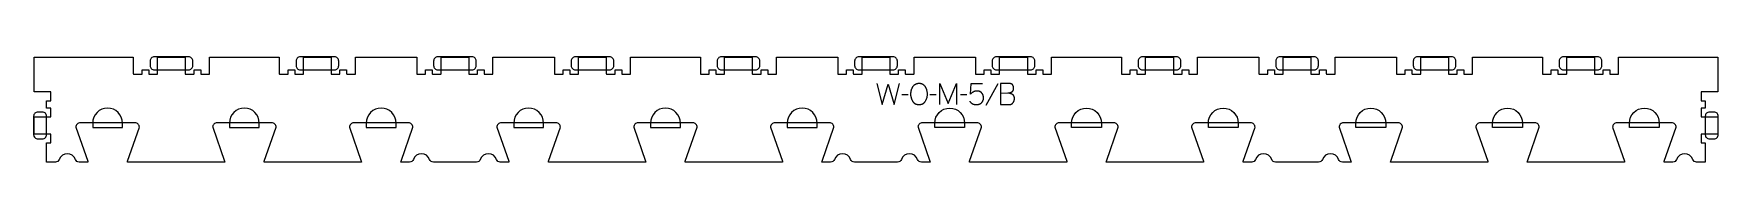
# Model space of a CAD drawing. Extents: x -1200 to 1200, y -80 to 70.
import ezdxf

# ---------------------------------------------------------------- set-up
doc = ezdxf.new("R2010")
doc.units = 0
for name, color, linetype in [('1_ANYTOOL_1MMDEEP_LABELS_S', 2, 'CONTINUOUS'), ('4_ANYTOOL_CUTTHROUGH_OUTSI', 5, 'CONTINUOUS'), ('5_ANYTOOL_HALF_MILL_9MM_IN', 3, 'CONTINUOUS')]:
    doc.layers.add(name, color=color, linetype=linetype)

msp = doc.modelspace()

# ---------------------------------------------------------------- linework, layer by layer
at = {"layer": '1_ANYTOOL_1MMDEEP_LABELS_S'}
for p, q in [((173.8, 32), (156.6, 1.3)), ((45.6, 16.4), (36.9, 16.3)), ((85.7, 16.4), (76.9, 16.3)), ((129.2, 16.4), (120.4, 16.3))]:
    msp.add_line(p, q, dxfattribs=at)
for points in [[(1.3, 32.5), (9, 2.5), (17.4, 31.6), (25.9, 2.5), (33.4, 32.5)], [(90.8, 2.5), (90.8, 32.5), (102.8, 4.1), (114.8, 32.4), (114.8, 2.5)], [(133.5, 7.3), (133.7, 7), (133.9, 6.7), (134.1, 6.4), (134.3, 6.2), (134.5, 5.9), (134.8, 5.7), (135, 5.4), (135.3, 5.2), (135.5, 5), (135.7, 4.8), (136, 4.6), (136.3, 4.4), (136.5, 4.2), (136.8, 4), (137.1, 3.9), (137.3, 3.7), (137.6, 3.6), (137.9, 3.4), (138.2, 3.3), (138.5, 3.2), (138.8, 3.1), (139.1, 3), (139.4, 2.9), (139.7, 2.8), (140.1, 2.7), (140.4, 2.7), (140.7, 2.6), (141, 2.6), (141.4, 2.6), (141.7, 2.5), (142.1, 2.5), (142.4, 2.5), (142.8, 2.5), (143.2, 2.5), (143.6, 2.6), (144, 2.6), (144.4, 2.6), (144.8, 2.7), (145.2, 2.7), (145.5, 2.8), (145.9, 2.8), (146.3, 2.9), (146.6, 3), (146.9, 3.1), (147.3, 3.2), (147.6, 3.3), (147.9, 3.4), (148.2, 3.5), (148.4, 3.6), (148.6, 3.7), (148.7, 3.8), (148.9, 3.8), (149, 3.9), (149.2, 4), (149.3, 4.1), (149.4, 4.2), (149.6, 4.3), (149.7, 4.4), (149.9, 4.5), (150, 4.6), (150.1, 4.8), (150.3, 4.9), (150.4, 5), (150.5, 5.2), (150.7, 5.3), (150.8, 5.4), (150.9, 5.6), (151, 5.7), (151.1, 5.9), (151.3, 6), (151.4, 6.2), (151.5, 6.4), (151.6, 6.5), (151.7, 6.7), (151.8, 6.9), (151.9, 7.1), (152.1, 7.4), (152.3, 7.8), (152.4, 8.1), (152.5, 8.3), (152.6, 8.6), (152.7, 8.8), (152.8, 9.1), (152.9, 9.3), (153, 9.5), (153, 9.8), (153.1, 10), (153.1, 10.3), (153.2, 10.5), (153.2, 10.7), (153.2, 11), (153.2, 11.2), (153.3, 11.5), (153.3, 11.7), (153.3, 12), (153.2, 12.2), (153.2, 12.5), (153.2, 12.7), (153.2, 13), (153.2, 13.2), (153.1, 13.5), (153.1, 13.7), (153.1, 14), (153, 14.2), (153, 14.5), (152.9, 14.7), (152.9, 14.9), (152.8, 15.2), (152.7, 15.4), (152.7, 15.6), (152.6, 15.9), (152.5, 16.1), (152.4, 16.3), (152.3, 16.5), (152.2, 16.7), (152.1, 16.9), (152, 17.1), (151.9, 17.3), (151.8, 17.5), (151.7, 17.7), (151.5, 17.9), (151.4, 18.1), (151.3, 18.3), (151.1, 18.5), (151, 18.7), (150.9, 18.9), (150.7, 19.1), (150.5, 19.2), (150.4, 19.4), (150.2, 19.6), (150.1, 19.7), (149.9, 19.9), (149.7, 20), (149.5, 20.2), (149.3, 20.3), (149.1, 20.4), (149, 20.5), (148.8, 20.7), (148.6, 20.8), (148.3, 20.9), (148.1, 21), (147.9, 21.1), (147.7, 21.2), (147.5, 21.2), (147.3, 21.3), (147, 21.4), (146.8, 21.5), (146.5, 21.5), (146.3, 21.6), (146.1, 21.6), (145.8, 21.7), (145.5, 21.7), (145.3, 21.7), (145, 21.8), (144.7, 21.8), (144.5, 21.8), (144.2, 21.8), (143.9, 21.8), (143.6, 21.8), (143.2, 21.8), (142.9, 21.8), (142.5, 21.7), (142.2, 21.7), (141.9, 21.6), (141.6, 21.6), (141.2, 21.5), (140.9, 21.4), (140.6, 21.3), (140.3, 21.3), (140, 21.2), (139.7, 21), (139.5, 20.9), (139.2, 20.8), (138.9, 20.6), (138.4, 20.4), (138.1, 20.2), (137.8, 20), (137.5, 19.9), (137.3, 19.7), (137, 19.5), (136.7, 19.3), (136.5, 19.1), (136.2, 18.9), (136, 18.7), (135.7, 18.4), (135.4, 18.2), (135.2, 18), (134.7, 17.5), (135.4, 32.5), (151.6, 32.5)], [(177.3, 18.8), (187.8, 19), (188.2, 19), (188.6, 19), (189, 19.1), (189.4, 19.1), (189.7, 19.2), (190.1, 19.3), (190.5, 19.4), (190.8, 19.5), (191.2, 19.6), (191.5, 19.7), (191.9, 19.8), (192.2, 19.9), (192.5, 20.1), (192.9, 20.2), (193.2, 20.4), (193.5, 20.5), (193.6, 20.6), (193.7, 20.6), (193.7, 20.7), (193.8, 20.7), (193.9, 20.7), (194, 20.8), (194, 20.8), (194.1, 20.9), (194.2, 21), (194.2, 21), (194.3, 21.1), (194.4, 21.1), (194.4, 21.2), (194.5, 21.2), (194.5, 21.3), (194.6, 21.4), (194.7, 21.4), (194.7, 21.5), (194.8, 21.6), (194.8, 21.6), (194.9, 21.7), (194.9, 21.8), (195, 21.9), (195, 21.9), (195.1, 22), (195.1, 22.1), (195.2, 22.2), (195.2, 22.2), (195.3, 22.3), (195.3, 22.4), (195.4, 22.5), (195.4, 22.6), (195.4, 22.7), (195.5, 22.8), (195.5, 22.9), (195.6, 23.1), (195.7, 23.3), (195.7, 23.5), (195.8, 23.7), (195.8, 23.9), (195.9, 24.1), (195.9, 24.4), (195.9, 24.6), (196, 24.8), (196, 25), (196, 25.3), (196, 25.5), (196, 25.8), (196, 26), (196, 26.4), (196, 26.6), (196, 26.8), (196, 27), (196, 27.2), (195.9, 27.4), (195.9, 27.6), (195.9, 27.7), (195.9, 27.9), (195.8, 28.1), (195.8, 28.2), (195.8, 28.4), (195.7, 28.6), (195.7, 28.7), (195.6, 28.9), (195.6, 29), (195.5, 29.2), (195.4, 29.3), (195.4, 29.5), (195.3, 29.6), (195.2, 29.7), (195.2, 29.9), (195.1, 30), (195, 30.1), (194.9, 30.2), (194.8, 30.4), (194.7, 30.5), (194.7, 30.6), (194.6, 30.7), (194.5, 30.8), (194.4, 30.9), (194.3, 31), (194.1, 31.1), (194, 31.2), (193.9, 31.3), (193.8, 31.4), (193.7, 31.4), (193.5, 31.5), (193.4, 31.6), (193.3, 31.7), (193.1, 31.8), (193, 31.8), (192.9, 31.9), (192.7, 31.9), (192.6, 32), (192.4, 32.1), (192.3, 32.1), (192.1, 32.2), (191.9, 32.2), (191.8, 32.2), (191.6, 32.3), (191.4, 32.3), (191.3, 32.4), (191.1, 32.4), (190.9, 32.4), (190.7, 32.4), (190.5, 32.5), (190.3, 32.5), (190.2, 32.5), (189.8, 32.5), (189.3, 32.5), (177.3, 32.5)], [(177.3, 32.5), (177.3, 2.5), (186.9, 2.5), (189.5, 2.4), (189.7, 2.4), (189.9, 2.4), (190.1, 2.4), (190.4, 2.4), (190.6, 2.5), (190.8, 2.5), (191, 2.5), (191.2, 2.5), (191.4, 2.6), (191.6, 2.6), (191.8, 2.7), (192, 2.7), (192.2, 2.8), (192.4, 2.9), (192.6, 2.9), (192.7, 3), (192.9, 3.1), (193.1, 3.2), (193.3, 3.3), (193.4, 3.4), (193.6, 3.5), (193.8, 3.6), (193.9, 3.7), (194.1, 3.8), (194.2, 4), (194.4, 4.1), (194.5, 4.2), (194.7, 4.4), (194.8, 4.5), (195, 4.7), (195.1, 4.8), (195.2, 5), (195.5, 5.3), (195.6, 5.5), (195.7, 5.7), (195.8, 5.9), (195.9, 6), (196, 6.2), (196.1, 6.4), (196.2, 6.6), (196.3, 6.8), (196.4, 7), (196.5, 7.1), (196.6, 7.3), (196.6, 7.5), (196.7, 7.7), (196.8, 7.9), (196.9, 8.1), (196.9, 8.3), (197, 8.5), (197, 8.6), (197.1, 8.8), (197.1, 9), (197.1, 9.2), (197.2, 9.4), (197.2, 9.6), (197.2, 9.8), (197.3, 10), (197.3, 10.2), (197.3, 10.4), (197.3, 10.6), (197.3, 10.8), (197.3, 11), (197.3, 11.3), (197.3, 11.5), (197.3, 11.8), (197.3, 12), (197.2, 12.3), (197.2, 12.5), (197.2, 12.7), (197.1, 12.9), (197.1, 13.2), (197, 13.4), (197, 13.6), (196.9, 13.8), (196.8, 14), (196.8, 14.2), (196.7, 14.4), (196.6, 14.5), (196.5, 14.6), (196.5, 14.7), (196.4, 14.8), (196.4, 14.9), (196.3, 15), (196.3, 15.1), (196.2, 15.1), (196.2, 15.2), (196.1, 15.3), (196.1, 15.4), (196, 15.5), (195.9, 15.5), (195.9, 15.6), (195.8, 15.7), (195.7, 15.8), (195.7, 15.8), (195.6, 15.9), (195.5, 16), (195.5, 16.1), (195.4, 16.1), (195.3, 16.2), (195.2, 16.3), (195.2, 16.3), (195.1, 16.4), (194.9, 16.5), (194.8, 16.6), (194.6, 16.8), (194.4, 16.9), (194, 17.1), (193.7, 17.3), (193.3, 17.5), (192.9, 17.7), (192.5, 17.9), (192.1, 18), (191.7, 18.2), (191.3, 18.3), (190.9, 18.4), (190.5, 18.5), (190, 18.6), (189.6, 18.7), (189.2, 18.8), (188.7, 18.9), (188.3, 18.9), (187.8, 19)]]:
    msp.add_lwpolyline(points, dxfattribs=at)
msp.add_lwpolyline([(61.7, 32.9), (62.1, 32.9), (62.5, 32.8), (62.8, 32.8), (63, 32.8), (63.2, 32.8), (63.3, 32.7), (63.5, 32.7), (63.7, 32.7), (63.8, 32.6), (64, 32.6), (64.2, 32.6), (64.3, 32.5), (64.5, 32.5), (64.6, 32.4), (64.8, 32.4), (65, 32.3), (65.1, 32.3), (65.3, 32.2), (65.4, 32.1), (65.6, 32.1), (65.7, 32), (65.9, 31.9), (66, 31.9), (66.1, 31.8), (66.3, 31.7), (66.4, 31.6), (66.5, 31.5), (66.7, 31.5), (67.1, 31.2), (67.3, 31), (67.6, 30.8), (67.8, 30.6), (68.1, 30.4), (68.3, 30.2), (68.5, 29.9), (68.7, 29.7), (68.9, 29.5), (69.1, 29.2), (69.3, 29), (69.5, 28.7), (69.7, 28.5), (69.9, 28.2), (70.1, 27.9), (70.4, 27.3), (70.6, 27.1), (70.7, 26.8), (70.9, 26.5), (71, 26.2), (71.2, 25.9), (71.3, 25.6), (71.4, 25.2), (71.5, 24.9), (71.7, 24.6), (71.8, 24.3), (71.9, 24), (72, 23.6), (72.1, 23.3), (72.1, 23), (72.4, 21.9), (72.5, 21.3), (72.6, 20.6), (72.7, 19.9), (72.8, 19.3), (72.8, 18.6), (72.8, 18), (72.9, 17.3), (72.8, 16.7), (72.8, 16.1), (72.8, 15.4), (72.7, 14.8), (72.6, 14.2), (72.5, 13.5), (72.3, 12.9), (72.2, 12.2), (72, 11.6), (71.8, 11), (71.5, 10.3), (71.3, 9.7), (71, 9.1), (70.7, 8.4), (70.4, 7.8), (70.1, 7.1), (69.9, 6.8), (69.7, 6.5), (69.5, 6.2), (69.3, 5.9), (69.1, 5.7), (68.9, 5.4), (68.7, 5.2), (68.5, 4.9), (68.4, 4.8), (68.3, 4.7), (68.2, 4.6), (68, 4.5), (67.9, 4.3), (67.8, 4.2), (67.7, 4.1), (67.6, 4), (67.4, 3.9), (67.3, 3.8), (67.2, 3.7), (67.1, 3.7), (66.9, 3.6), (66.8, 3.5), (66.7, 3.4), (66.5, 3.3), (66.4, 3.2), (66.2, 3.2), (66.1, 3.1), (66, 3), (65.8, 3), (65.7, 2.9), (65.5, 2.8), (65.4, 2.8), (65.2, 2.7), (65.1, 2.6), (64.9, 2.6), (64.8, 2.5), (64.5, 2.4), (64.1, 2.4), (63.8, 2.3), (63.5, 2.2), (63.2, 2.2), (62.8, 2.1), (62.5, 2.1), (62.1, 2.1), (61.7, 2), (61.4, 2), (61, 2), (60.6, 2.1), (60.2, 2.1), (59.9, 2.1), (59.5, 2.2), (59.2, 2.2), (58.8, 2.3), (58.5, 2.4), (58.2, 2.5), (57.8, 2.6), (57.7, 2.6), (57.5, 2.7), (57.4, 2.7), (57.2, 2.8), (57.1, 2.8), (56.9, 2.9), (56.8, 3), (56.6, 3), (56.5, 3.1), (56.3, 3.2), (56.2, 3.3), (56, 3.3), (55.9, 3.4), (55.8, 3.5), (55.6, 3.6), (55.5, 3.7), (55.4, 3.8), (55.2, 3.9), (55.1, 4), (55, 4.1), (54.9, 4.2), (54.7, 4.3), (54.6, 4.4), (54.5, 4.5), (54.4, 4.6), (54.2, 4.7), (54.1, 4.8), (54, 5), (53.9, 5.1), (53.8, 5.2), (53.6, 5.5), (53.4, 5.7), (53.2, 6), (53, 6.3), (52.8, 6.6), (52.6, 6.9), (52.4, 7.2), (52.1, 7.9), (51.8, 8.5), (51.5, 9.2), (51.2, 9.8), (51, 10.5), (50.7, 11.1), (50.5, 11.8), (50.4, 12.4), (50.2, 13.1), (50.1, 13.7), (49.9, 14.4), (49.8, 15), (49.8, 15.7), (49.7, 16.3), (49.7, 17), (49.7, 17.6), (49.7, 18.3), (49.7, 19), (49.8, 19.7), (49.9, 20.4), (50, 21.1), (50.1, 21.7), (50.2, 22.4), (50.4, 23), (50.6, 23.7), (50.8, 24.3), (51, 24.9), (51.3, 25.6), (51.6, 26.2), (51.9, 26.8), (52.2, 27.4), (52.5, 28), (52.7, 28.3), (52.9, 28.6), (53.1, 28.9), (53.3, 29.2), (53.5, 29.4), (53.8, 29.7), (54, 29.9), (54.2, 30.1), (54.3, 30.2), (54.4, 30.4), (54.6, 30.5), (54.7, 30.6), (54.8, 30.7), (54.9, 30.8), (55.1, 30.9), (55.2, 31), (55.3, 31.1), (55.5, 31.2), (55.6, 31.2), (55.7, 31.3), (55.9, 31.4), (56, 31.5), (56.2, 31.6), (56.3, 31.6), (56.4, 31.7), (56.6, 31.8), (56.9, 31.9), (57.2, 32.1), (57.5, 32.2), (57.8, 32.3), (58.1, 32.4), (58.5, 32.5), (58.8, 32.6), (59.1, 32.6), (59.5, 32.7), (59.8, 32.7), (60.2, 32.8), (60.6, 32.8), (60.9, 32.8), (61.3, 32.9)], close=True, dxfattribs=at)
at = {"layer": '4_ANYTOOL_CUTTHROUGH_OUTSI'}
msp.add_lwpolyline([(30.7, -79.5), (-30.7, -79.5, -0.317837), (-36.1, -75.7, 0.707107), (-59.2, -75.7, -0.317837), (-64.6, -79.5), (-77, -79.5), (-76.8, -78.1), (-59.9, -29.9), (-59.9, -29.8, 0.414214), (-66.1, -23.5), (-144.1, -23.5, 0.414214), (-150.4, -29.8), (-150.3, -29.9), (-133.4, -78.1), (-133.2, -79.5), (-271.9, -79.5), (-271.7, -78.1), (-254.8, -29.9), (-254.8, -29.8, 0.414214), (-261, -23.5), (-339, -23.5, 0.414214), (-345.3, -29.8), (-345.2, -29.9), (-328.3, -78.1), (-328.1, -79.5), (-466.8, -79.5), (-466.6, -78.1), (-449.7, -29.9), (-449.7, -29.8, 0.414214), (-455.9, -23.5), (-533.9, -23.5, 0.414214), (-540.2, -29.8), (-540.1, -29.9), (-523.2, -78.1), (-523, -79.5), (-535.4, -79.5, -0.317837), (-540.8, -75.7, 0.707107), (-563.9, -75.7, -0.317837), (-569.3, -79.5), (-630.7, -79.5, -0.317837), (-636.1, -75.7, 0.707107), (-659.2, -75.7, -0.317837), (-664.6, -79.5), (-677, -79.5), (-676.8, -78.1), (-659.9, -29.9), (-659.9, -29.8, 0.414214), (-666.1, -23.5), (-744.1, -23.5, 0.414214), (-750.4, -29.8), (-750.3, -29.9), (-733.4, -78.1), (-733.2, -79.5), (-871.9, -79.5), (-871.7, -78.1), (-854.8, -29.9), (-854.8, -29.8, 0.414214), (-861, -23.5), (-939, -23.5, 0.414214), (-945.3, -29.8), (-945.2, -29.9), (-928.3, -78.1), (-928.1, -79.5), (-1066.8, -79.5), (-1066.6, -78.1), (-1049.7, -29.9), (-1049.7, -29.8, 0.414214), (-1055.9, -23.5), (-1133.9, -23.5, 0.414214), (-1140.2, -29.8), (-1140.1, -29.9), (-1123.2, -78.1), (-1123, -79.5), (-1135.4, -79.5, -0.317837), (-1140.8, -75.7, 0.707107), (-1163.9, -75.7, -0.317837), (-1169.3, -79.5), (-1181.8, -79.5), (-1181.8, -52), (-1176, -52, 0.414214), (-1175.8, -51.8), (-1175.8, -39.8, 0.414214), (-1176, -39.5), (-1199.8, -39.5), (-1199.8, -15), (-1176, -15, 0.414214), (-1175.8, -14.8), (-1175.8, -2.8, 0.414214), (-1176, -2.5), (-1181.8, -2.5), (-1181.8, 8), (-1176, 8, 0.414214), (-1175.8, 8.2), (-1175.8, 20.2, 0.414214), (-1176, 20.5), (-1199.8, 20.5), (-1199.8, 70), (-1058.3, 70), (-1058.3, 46.2, 0.414214), (-1058, 46), (-1046, 46, 0.414214), (-1045.8, 46.2), (-1045.8, 52), (-1036.3, 52), (-1036.3, 46.2, 0.414214), (-1036, 46), (-1024, 46, 0.414214), (-1023.8, 46.2), (-1023.8, 70), (-984.3, 70), (-984.3, 46.2, 0.414214), (-984, 46), (-972, 46, 0.414214), (-971.8, 46.2), (-971.8, 52), (-962.3, 52), (-962.3, 46.2, 0.414214), (-962, 46), (-950, 46, 0.414214), (-949.8, 46.2), (-949.8, 70), (-850.3, 70), (-850.3, 46.2, 0.414214), (-850, 46), (-838, 46, 0.414214), (-837.8, 46.2), (-837.8, 52), (-828.3, 52), (-828.3, 46.2, 0.414214), (-828, 46), (-816, 46, 0.414214), (-815.8, 46.2), (-815.8, 70), (-776.3, 70), (-776.3, 46.2, 0.414214), (-776, 46), (-764, 46, 0.414214), (-763.8, 46.2), (-763.8, 52), (-754.3, 52), (-754.3, 46.2, 0.414214), (-754, 46), (-742, 46, 0.414214), (-741.8, 46.2), (-741.8, 70), (-654.3, 70), (-654.3, 46.2, 0.414214), (-654, 46), (-642, 46, 0.414214), (-641.8, 46.2), (-641.8, 52), (-632.3, 52), (-632.3, 46.2, 0.414214), (-632, 46), (-620, 46, 0.414214), (-619.8, 46.2), (-619.8, 70), (-580.3, 70), (-580.3, 46.2, 0.414214), (-580, 46), (-568, 46, 0.414214), (-567.8, 46.2), (-567.8, 52), (-558.3, 52), (-558.3, 46.2, 0.414214), (-558, 46), (-546, 46, 0.414214), (-545.8, 46.2), (-545.8, 70), (-458.3, 70), (-458.3, 46.2, 0.414214), (-458, 46), (-446, 46, 0.414214), (-445.8, 46.2), (-445.8, 52), (-436.3, 52), (-436.3, 46.2, 0.414214), (-436, 46), (-424, 46, 0.414214), (-423.8, 46.2), (-423.8, 70), (-384.3, 70), (-384.3, 46.2, 0.414214), (-384, 46), (-372, 46, 0.414214), (-371.8, 46.2), (-371.8, 52), (-362.3, 52), (-362.3, 46.2, 0.414214), (-362, 46), (-350, 46, 0.414214), (-349.8, 46.2), (-349.8, 70), (-250.3, 70), (-250.3, 46.2, 0.414214), (-250, 46), (-238, 46, 0.414214), (-237.8, 46.2), (-237.8, 52), (-228.3, 52), (-228.3, 46.2, 0.414214), (-228, 46), (-216, 46, 0.414214), (-215.8, 46.2), (-215.8, 70), (-176.3, 70), (-176.3, 46.2, 0.414214), (-176, 46), (-164, 46, 0.414214), (-163.8, 46.2), (-163.8, 52), (-154.3, 52), (-154.3, 46.2, 0.414214), (-154, 46), (-142, 46, 0.414214), (-141.8, 46.2), (-141.8, 70), (-54.3, 70), (-54.3, 46.2, 0.414214), (-54, 46), (-42, 46, 0.414214), (-41.8, 46.2), (-41.8, 52), (-32.3, 52), (-32.3, 46.2, 0.414214), (-32, 46), (-20, 46, 0.414214), (-19.8, 46.2), (-19.8, 70), (19.7, 70), (19.7, 46.2, 0.414214), (20, 46), (32, 46, 0.414214), (32.2, 46.2), (32.2, 52), (41.7, 52), (41.7, 46.2, 0.414214), (42, 46), (54, 46, 0.414214), (54.2, 46.2), (54.2, 70), (141.7, 70), (141.7, 46.2, 0.414214), (142, 46), (154, 46, 0.414214), (154.2, 46.2), (154.2, 52), (163.7, 52), (163.7, 46.2, 0.414214), (164, 46), (176, 46, 0.414214), (176.2, 46.2), (176.2, 70), (215.7, 70), (215.7, 46.2, 0.414214), (216, 46), (228, 46, 0.414214), (228.2, 46.2), (228.2, 52), (237.7, 52), (237.7, 46.2, 0.414214), (238, 46), (250, 46, 0.414214), (250.2, 46.2), (250.2, 70), (349.7, 70), (349.7, 46.2, 0.414214), (350, 46), (362, 46, 0.414214), (362.2, 46.2), (362.2, 52), (371.7, 52), (371.7, 46.2, 0.414214), (372, 46), (384, 46, 0.414214), (384.2, 46.2), (384.2, 70), (423.7, 70), (423.7, 46.2, 0.414214), (424, 46), (436, 46, 0.414214), (436.2, 46.2), (436.2, 52), (445.7, 52), (445.7, 46.2, 0.414214), (446, 46), (458, 46, 0.414214), (458.2, 46.2), (458.2, 70), (545.7, 70), (545.7, 46.2, 0.414214), (546, 46), (558, 46, 0.414214), (558.2, 46.2), (558.2, 52), (567.7, 52), (567.7, 46.2, 0.414214), (568, 46), (580, 46, 0.414214), (580.2, 46.2), (580.2, 70), (619.7, 70), (619.7, 46.2, 0.414214), (620, 46), (632, 46, 0.414214), (632.2, 46.2), (632.2, 52), (641.7, 52), (641.7, 46.2, 0.414214), (642, 46), (654, 46, 0.414214), (654.2, 46.2), (654.2, 70), (741.7, 70), (741.7, 46.2, 0.414214), (742, 46), (754, 46, 0.414214), (754.2, 46.2), (754.2, 52), (763.7, 52), (763.7, 46.2, 0.414214), (764, 46), (776, 46, 0.414214), (776.2, 46.2), (776.2, 70), (815.7, 70), (815.7, 46.2, 0.414214), (816, 46), (828, 46, 0.414214), (828.2, 46.2), (828.2, 52), (837.7, 52), (837.7, 46.2, 0.414214), (838, 46), (850, 46, 0.414214), (850.2, 46.2), (850.2, 70), (949.7, 70), (949.7, 46.2, 0.414214), (950, 46), (962, 46, 0.414214), (962.2, 46.2), (962.2, 52), (971.7, 52), (971.7, 46.2, 0.414214), (972, 46), (984, 46, 0.414214), (984.2, 46.2), (984.2, 70), (1023.7, 70), (1023.7, 46.2, 0.414214), (1024, 46), (1036, 46, 0.414214), (1036.2, 46.2), (1036.2, 52), (1045.7, 52), (1045.7, 46.2, 0.414214), (1046, 46), (1058, 46, 0.414214), (1058.2, 46.2), (1058.2, 70), (1199.7, 70), (1199.7, 20.5), (1176, 20.5, 0.414214), (1175.7, 20.2), (1175.7, 8.2, 0.414214), (1176, 8), (1181.7, 8), (1181.7, -2.5), (1176, -2.5, 0.414214), (1175.7, -2.8), (1175.7, -14.8, 0.414214), (1176, -15), (1199.7, -15), (1199.7, -39.5), (1176, -39.5, 0.414214), (1175.7, -39.8), (1175.7, -51.8, 0.414214), (1176, -52), (1181.7, -52), (1181.7, -79.5), (1169.3, -79.5, -0.317837), (1163.9, -75.7, 0.707107), (1140.8, -75.7, -0.317837), (1135.4, -79.5), (1123, -79.5), (1123.2, -78.1), (1140.1, -29.9), (1140.1, -29.8, 0.414214), (1133.9, -23.5), (1055.9, -23.5, 0.414214), (1049.6, -29.8), (1049.7, -29.9), (1066.6, -78.1), (1066.8, -79.5), (928.1, -79.5), (928.3, -78.1), (945.2, -29.9), (945.2, -29.8, 0.414214), (939, -23.5), (861, -23.5, 0.414214), (854.7, -29.8), (854.8, -29.9), (871.7, -78.1), (871.9, -79.5), (733.2, -79.5), (733.4, -78.1), (750.3, -29.9), (750.3, -29.8, 0.414214), (744.1, -23.5), (666.1, -23.5, 0.414214), (659.8, -29.8), (659.9, -29.9), (676.8, -78.1), (677, -79.5), (664.6, -79.5, -0.317837), (659.2, -75.7, 0.707107), (636.1, -75.7, -0.317837), (630.7, -79.5), (569.3, -79.5, -0.317837), (563.9, -75.7, 0.707107), (540.8, -75.7, -0.317837), (535.4, -79.5), (523, -79.5), (523.2, -78.1), (540.1, -29.9), (540.1, -29.8, 0.414214), (533.9, -23.5), (455.9, -23.5, 0.414214), (449.6, -29.8), (449.7, -29.9), (466.6, -78.1), (466.8, -79.5), (328.1, -79.5), (328.3, -78.1), (345.2, -29.9), (345.2, -29.8, 0.414214), (339, -23.5), (261, -23.5, 0.414214), (254.7, -29.8), (254.8, -29.9), (271.7, -78.1), (271.9, -79.5), (133.2, -79.5), (133.4, -78.1), (150.3, -29.9), (150.3, -29.8, 0.414214), (144.1, -23.5), (66.1, -23.5, 0.414214), (59.8, -29.8), (59.9, -29.9), (76.8, -78.1), (77, -79.5), (64.6, -79.5, -0.317837), (59.2, -75.7, 0.707107), (36.1, -75.7, -0.317837)], format="xyb", close=True, dxfattribs=at)
at = {"layer": '5_ANYTOOL_HALF_MILL_9MM_IN'}
for points in [[(-1028.4, 70.5, 0.414214), (-1034.4, 64.5), (-1034.4, 58, 0.414214), (-1028.4, 52), (-979.6, 52, 0.414214), (-973.6, 58), (-973.6, 64.5, 0.414214), (-979.6, 70.5)], [(-820.4, 70.5, 0.414214), (-826.4, 64.5), (-826.4, 58, 0.414214), (-820.4, 52), (-771.6, 52, 0.414214), (-765.6, 58), (-765.6, 64.5, 0.414214), (-771.6, 70.5)], [(-624.4, 70.5, 0.414214), (-630.4, 64.5), (-630.4, 58, 0.414214), (-624.4, 52), (-575.6, 52, 0.414214), (-569.6, 58), (-569.6, 64.5, 0.414214), (-575.6, 70.5)], [(-428.4, 70.5, 0.414214), (-434.4, 64.5), (-434.4, 58, 0.414214), (-428.4, 52), (-379.6, 52, 0.414214), (-373.6, 58), (-373.6, 64.5, 0.414214), (-379.6, 70.5)], [(-220.4, 70.5, 0.414214), (-226.4, 64.5), (-226.4, 58, 0.414214), (-220.4, 52), (-171.6, 52, 0.414214), (-165.6, 58), (-165.6, 64.5, 0.414214), (-171.6, 70.5)], [(-24.4, 70.5, 0.414214), (-30.4, 64.5), (-30.4, 58, 0.414214), (-24.4, 52), (24.4, 52, 0.414214), (30.4, 58), (30.4, 64.5, 0.414214), (24.4, 70.5)], [(171.6, 70.5, 0.414214), (165.6, 64.5), (165.6, 58, 0.414214), (171.6, 52), (220.4, 52, 0.414214), (226.4, 58), (226.4, 64.5, 0.414214), (220.4, 70.5)], [(379.6, 70.5, 0.414214), (373.6, 64.5), (373.6, 58, 0.414214), (379.6, 52), (428.4, 52, 0.414214), (434.4, 58), (434.4, 64.5, 0.414214), (428.4, 70.5)], [(575.6, 70.5, 0.414214), (569.6, 64.5), (569.6, 58, 0.414214), (575.6, 52), (624.4, 52, 0.414214), (630.4, 58), (630.4, 64.5, 0.414214), (624.4, 70.5)], [(771.6, 70.5, 0.414214), (765.6, 64.5), (765.6, 58, 0.414214), (771.6, 52), (820.4, 52, 0.414214), (826.4, 58), (826.4, 64.5, 0.414214), (820.4, 70.5)], [(979.6, 70.5, 0.414214), (973.6, 64.5), (973.6, 58, 0.414214), (979.6, 52), (1028.4, 52, 0.414214), (1034.4, 58), (1034.4, 64.5, 0.414214), (1028.4, 70.5)], [(-1194.3, -8.1, 0.414214), (-1200.3, -14.1), (-1200.3, -40.4, 0.414214), (-1194.3, -46.4), (-1187.8, -46.4, 0.414214), (-1181.8, -40.4), (-1181.8, -14.1, 0.414214), (-1187.8, -8.1)], [(-1073.7, -23.8, 1), (-1116.2, -23.8), (-1116.2, -30), (-1073.7, -30)], [(-878.8, -23.8, 1), (-921.3, -23.8), (-921.3, -30), (-878.8, -30)], [(-683.9, -23.8, 1), (-726.4, -23.8), (-726.4, -30), (-683.9, -30)], [(-473.7, -23.8, 1), (-516.2, -23.8), (-516.2, -30), (-473.7, -30)], [(-278.8, -23.8, 1), (-321.3, -23.8), (-321.3, -30), (-278.8, -30)], [(-83.9, -23.8, 1), (-126.4, -23.8), (-126.4, -30), (-83.9, -30)], [(83.8, -23.8, -1), (126.3, -23.8), (126.3, -30), (83.8, -30)], [(278.7, -23.8, -1), (321.2, -23.8), (321.2, -30), (278.7, -30)], [(473.6, -23.8, -1), (516.1, -23.8), (516.1, -30), (473.6, -30)], [(683.8, -23.8, -1), (726.3, -23.8), (726.3, -30), (683.8, -30)], [(878.7, -23.8, -1), (921.2, -23.8), (921.2, -30), (878.7, -30)], [(1073.6, -23.8, -1), (1116.1, -23.8), (1116.1, -30), (1073.6, -30)], [(1187.7, -8.1, 0.414214), (1181.7, -14.1), (1181.7, -40.4, 0.414214), (1187.7, -46.4), (1194.2, -46.4, 0.414214), (1200.2, -40.4), (1200.2, -14.1, 0.414214), (1194.2, -8.1)]]:
    msp.add_lwpolyline(points, format="xyb", close=True, dxfattribs=at)

doc.saveas('drawing.dxf')
